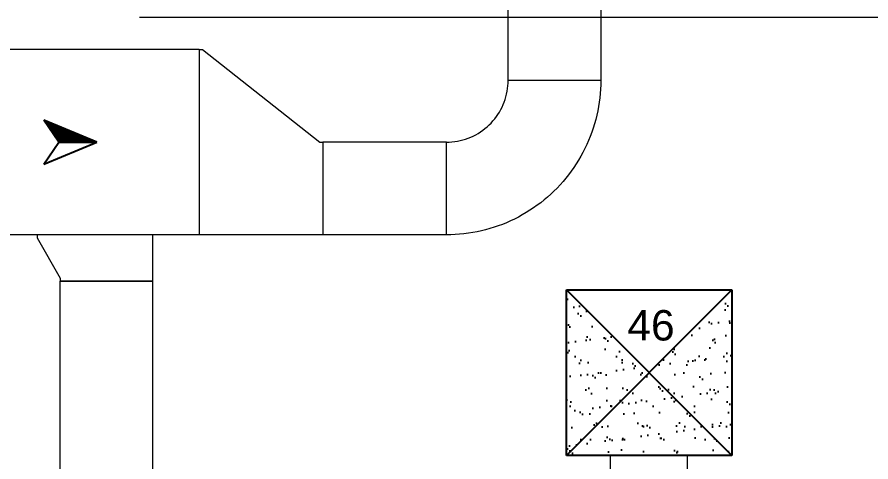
# Model space of a CAD drawing. Extents: x -57174 to 10055, y -18330 to 89882.
# Drawn here: x -32882 to -30118, y 68833 to 70271 of the extents above; entities that cross this region are included whole.
import ezdxf
from ezdxf.enums import TextEntityAlignment as Align

# ---------------------------------------------------------------- set-up
doc = ezdxf.new("R2010")
doc.units = 0
doc.header["$LTSCALE"] = 50
doc.header["$MEASUREMENT"] = 0
doc.layers.get('0').update_dxf_attribs({"color": 8, "linetype": 'CONTINUOUS'})
for name, color, linetype in [('DIFF SUPPLY', 1, 'CONTINUOUS'), ('Direction Arrow', 3, 'CONTINUOUS'), ('SUPPLY', 6, 'CONTINUOUS'), ('WALL', 8, 'CONTINUOUS'), ('XREF-ARCH', 8, 'CONTINUOUS')]:
    doc.layers.add(name, color=color, linetype=linetype)
doc.styles.add('STYLE1', font='arial.ttf')

# ---------------------------------------------------------------- blocks, each defined once
blk = doc.blocks.new('12')
h = blk.add_hatch()
h.set_pattern_fill('AR-SAND', color=256, scale=43.045977, style=0)
h.set_pattern_definition([(37.5, (34246.76, 4040.09), (-2.71161, 82.942012), [0, -65.429885, 0, -73.17816, 0, -69.949713]), (7.5, (34246.76, 4040.09), (76.18177, 121.482035), [0, -35.2977, 0, -58.972988, 0, -22.599138]), (327.5, (34193.81, 4040.09), (134.05128, 0.2436), [0, -21.52299, 0, -77.48276, 0, -101.158046]), (317.5, (34193.81, 4040.09), (129.40166, 37.7804), [0, -10.761494, 0, -50.794253, 0, -58.11207])])
h.paths.add_polyline_path([(-36234.1, 134727.4), (-35966.6, 134994.9), (-36234.1, 135262.4)])
h.paths.add_polyline_path([(-35966.6, 134994.9), (-36234.1, 134727.4), (-35699.1, 134727.4)])
h.paths.add_polyline_path([(-35699.1, 135262.4), (-35966.6, 134994.9), (-35699.1, 134727.4)])
for p, q in [((-36234.1, 135262.4), (-35699.1, 135262.4)), ((-36234.1, 134727.4), (-36234.1, 135262.4)), ((-35699.1, 135262.4), (-36234.1, 134727.4)), ((-36234.1, 135262.4), (-35699.1, 134727.4)), ((-35699.1, 135262.4), (-35699.1, 134727.4)), ((-35699.1, 134727.4), (-36234.1, 134727.4))]:
    blk.add_line(p, q)
at = {"style": 'STYLE1'}
blk.add_text('46', height=98.39, dxfattribs=at).set_placement((-35960.6, 135099, 0), align=Align.CENTER)
blk = doc.blocks.new('PLAN')
at = {"layer": 'WALL', "lineweight": 0}
blk.add_line((7912.5, 9925), (11825, 9925), dxfattribs=at)
blk = doc.blocks.new('AROW-flat-6')
h = blk.add_hatch()
h.set_pattern_fill('ACET-2D-ANSI31,_O', color=256, scale=16.690811)
h.set_pattern_definition([(45, (19901.7383, -33078.2324), (-1.47527318, 1.47527318), [])])
h.paths.add_polyline_path([(-61.7, 0), (61.7, 0), (109.9, 71.5)])
for p, q in [((-61.7, 0), (109.9, 71.5)), ((61.7, 0), (109.9, 71.5)), ((109.9, -71.5), (-61.7, 0)), ((61.7, 0), (-61.7, 0)), ((109.9, -71.5), (61.7, 0))]:
    blk.add_line(p, q)

msp = doc.modelspace()

# ---------------------------------------------------------------- linework, layer by layer
at = {"layer": 'SUPPLY', "lineweight": 0}
for p, q in [((-32292.3, 70166.7, 3350), (-42420.6, 70166.7, 3350)), ((-31492.6, 69866.7, 3350), (-31892.3, 69866.7, 3350)), ((-32292.3, 69566.7, 3350), (-42420.6, 69566.7, 3350)), ((-31492.6, 69566.7, 3350), (-31892.3, 69566.7, 3350)), ((-32442.3, 69416.7), (-32742.3, 69416.7)), ((-32742.3, 68385.8), (-32742.3, 69416.7)), ((-32442.3, 68385.8), (-32442.3, 69416.7)), ((-30961.1, 68390.1, 3375), (-30961.6, 68853.4, 3375)), ((-30711.1, 68390.3, 3375), (-30711.6, 68853.7, 3375))]:
    msp.add_line(p, q, dxfattribs=at)
at = {"layer": 'SUPPLY', "lineweight": 0, "flags": 128}
for points, elevation in [([(-31292.6, 70066.9), (-31292.6, 73442.4), (-30992.9, 73442.4), (-30992.9, 70066.9)], 2902.1), ([(-32292.2, 69566.7), (-32292.2, 70166.7)], 3520.9), ([(-32292.2, 70166.7), (-32282.2, 70166.7)], 3520.9), ([(-32282.2, 70166.7), (-31902.5, 69866.7)], 3520.9), ([(-31292.6, 70066.9), (-30992.9, 70066.9)], 2902.1), ([(-31902.5, 69866.7), (-31892.5, 69866.7)], 3520.9), ([(-31892.5, 69866.7), (-31892.5, 69566.7)], 3520.9), ([(-32442.5, 69566.7), (-32817.2, 69566.7)], 6902.3), ([(-32817.2, 69566.7), (-32817.2, 69556.7)], 6902.3), ([(-32817.2, 69556.7), (-32742.3, 69426.7)], 6902.3), ([(-32442.5, 69416.7), (-32442.5, 69566.7)], 6902.3), ([(-31892.5, 69566.7), (-32292.2, 69566.7)], 3520.9), ([(-32742.3, 69426.7), (-32742.3, 69416.7)], 6902.3), ([(-32742.3, 69416.7), (-32442.5, 69416.7)], 6902.3)]:
    msp.add_lwpolyline(points, dxfattribs=dict(at, elevation=elevation))
at = {"layer": 'SUPPLY', "lineweight": 0, "elevation": 3542.4, "flags": 128}
msp.add_lwpolyline([(-30992.8, 70066.7), (-30993, 70052.5), (-30993.6, 70038.2), (-30994.7, 70023.9), (-30996, 70009.7), (-30997.9, 69995.6), (-31000.1, 69981.5), (-31002.7, 69967.4), (-31005.8, 69953.5), (-31009.2, 69939.7), (-31013, 69925.9), (-31017.3, 69912.2), (-31021.9, 69898.7), (-31026.8, 69885.3), (-31032.2, 69872.1), (-31038, 69859), (-31044.1, 69846.2), (-31050.5, 69833.4), (-31057.4, 69820.9), (-31064.6, 69808.6), (-31072.1, 69796.4), (-31080, 69784.5), (-31088.2, 69772.9), (-31096.8, 69761.4), (-31105.6, 69750.2), (-31114.9, 69739.3), (-31124.3, 69728.7), (-31134.1, 69718.3), (-31144.2, 69708.2), (-31154.6, 69698.4), (-31165.3, 69688.9), (-31176.1, 69679.7), (-31187.3, 69670.8), (-31198.8, 69662.3), (-31210.4, 69654), (-31222.3, 69646.2), (-31234.4, 69638.6), (-31246.7, 69631.4), (-31259.3, 69624.5), (-31272, 69618.1), (-31284.9, 69612), (-31298, 69606.2), (-31311.2, 69600.8), (-31324.5, 69595.9), (-31338.1, 69591.2), (-31351.7, 69587), (-31365.4, 69583.2), (-31379.2, 69579.7), (-31393.2, 69576.7), (-31407.2, 69574.1), (-31421.3, 69571.9), (-31435.5, 69570), (-31449.7, 69568.6), (-31463.9, 69567.6), (-31478.2, 69566.9), (-31492.4, 69566.7), (-31492.4, 69866.7), (-31483.5, 69866.9), (-31474.5, 69867.5), (-31465.6, 69868.6), (-31456.7, 69869.9), (-31448, 69871.8), (-31439.2, 69873.9), (-31430.7, 69876.5), (-31422.2, 69879.5), (-31413.9, 69882.9), (-31405.7, 69886.5), (-31397.7, 69890.6), (-31389.9, 69895.1), (-31382.3, 69899.8), (-31375, 69904.9), (-31367.8, 69910.4), (-31360.9, 69916.1), (-31354.3, 69922.2), (-31348, 69928.5), (-31341.9, 69935.2), (-31336.2, 69942), (-31330.8, 69949.2), (-31325.6, 69956.5), (-31320.9, 69964.1), (-31316.4, 69972), (-31312.3, 69979.9), (-31308.7, 69988.1), (-31305.3, 69996.4), (-31302.3, 70004.9), (-31299.8, 70013.5), (-31297.6, 70022.2), (-31295.8, 70031), (-31294.4, 70039.9), (-31293.4, 70048.8), (-31292.8, 70057.8), (-31292.6, 70066.7)], close=True, dxfattribs=at)

# ---------------------------------------------------------------- block references
at = {"layer": 'DIFF SUPPLY', "lineweight": 0}
msp.add_blockref('12', (5130.4, -65873.8, 3003.8), dxfattribs=at)
at = {"layer": 'Direction Arrow', "lineweight": 0, "xscale": -1}
msp.add_blockref('AROW-flat-6', (-32685.3, 69866.7, 3350), dxfattribs=at)
at = {"layer": 'XREF-ARCH', "lineweight": 0}
msp.add_blockref('PLAN', (-40398.6, 60346), dxfattribs=at)

doc.saveas('drawing.dxf')
